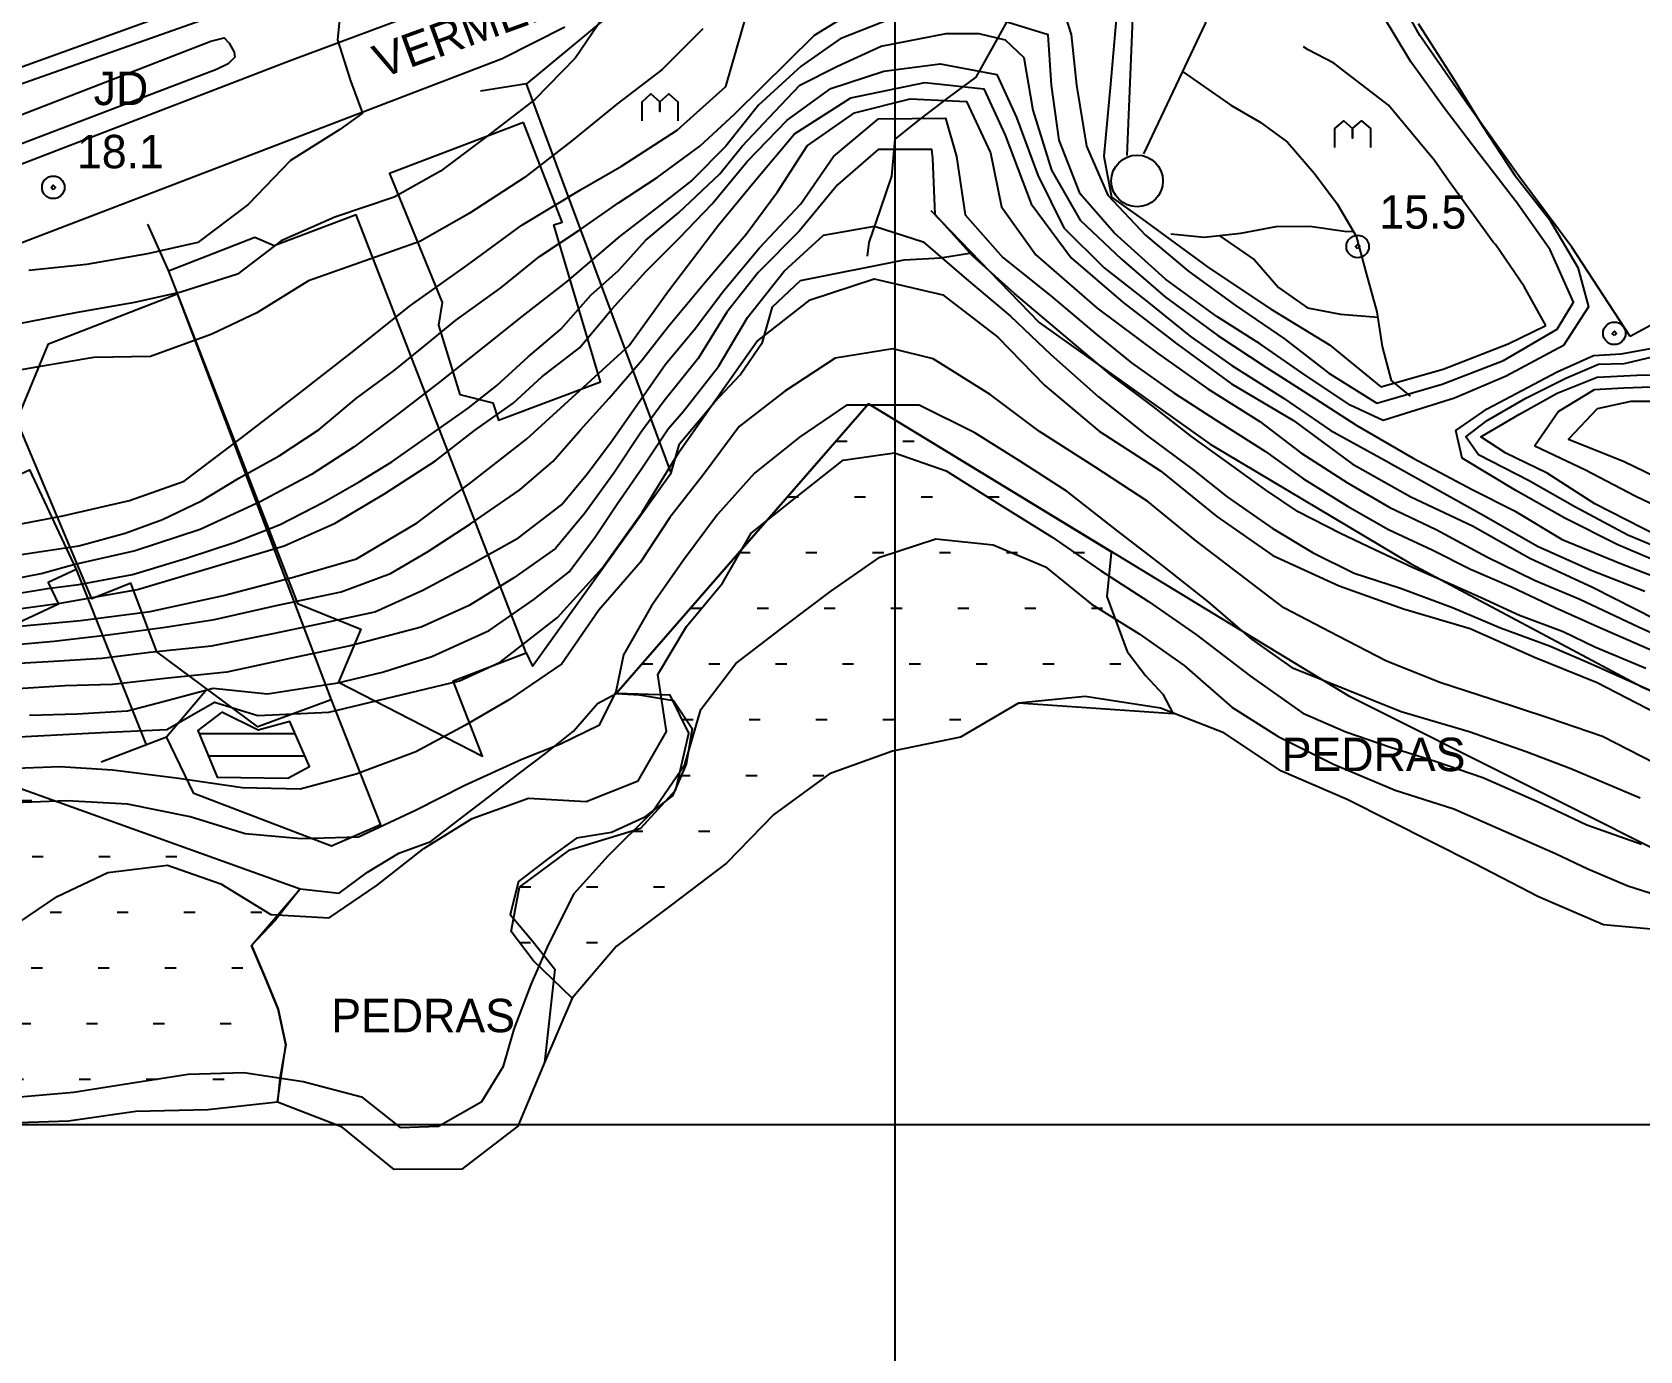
# Model space of a CAD drawing. Extents: x 555347 to 556479, y 8560498 to 8561653.
# Drawn here: x 556122.6 to 556266.9, y 8561179.7 to 8561298 of the extents above; entities that cross this region are included whole.
import ezdxf

# ---------------------------------------------------------------- set-up
doc = ezdxf.new("R2010")
doc.units = 0
doc.header["$MEASUREMENT"] = 0
for name, color, linetype in [('10', 24, 'CONTINUOUS'), ('12', 3, 'CONTINUOUS'), ('14', 3, 'CONTINUOUS'), ('20', 4, 'CONTINUOUS'), ('26', 132, 'CONTINUOUS'), ('29', 4, 'CONTINUOUS'), ('30', 2, 'CONTINUOUS'), ('32', 42, 'CONTINUOUS'), ('38', 255, 'CONTINUOUS'), ('4', 255, 'CONTINUOUS'), ('44', 255, 'CONTINUOUS'), ('47', 4, 'CONTINUOUS'), ('5', 1, 'CONTINUOUS'), ('6', 2, 'CONTINUOUS'), ('7', 42, 'CONTINUOUS')]:
    doc.layers.add(name, color=color, linetype=linetype)

# ---------------------------------------------------------------- blocks, each defined once
blk = doc.blocks.new('COD007', base_point=(556370.32, 8561240.38))
at = {"layer": '4'}
for points in [[(556370.316, 8561241.3956), (556370.5168, 8561241.3792), (556370.7156, 8561241.318), (556370.9212, 8561241.2012), (556371.1236, 8561241.0072), (556371.2452, 8561240.7848), (556371.3152, 8561240.5864), (556371.3332, 8561240.3828), (556371.314, 8561240.188), (556371.2436, 8561239.9836), (556371.1232, 8561239.7764), (556370.9232, 8561239.5776), (556370.718, 8561239.4492), (556370.5176, 8561239.396), (556370.3128, 8561239.3792), (556370.108, 8561239.3984), (556369.9132, 8561239.4596), (556369.7048, 8561239.5812), (556369.5112, 8561239.7812), (556369.3808, 8561239.9844), (556369.3248, 8561240.184), (556369.3128, 8561240.386), (556369.3268, 8561240.5876), (556369.38, 8561240.79), (556369.5116, 8561240.9964), (556369.7064, 8561241.1968), (556369.9148, 8561241.3292), (556370.1204, 8561241.3896)], [(556370.32, 8561240.18), (556370.12, 8561240.38), (556370.32, 8561240.58), (556370.52, 8561240.38)]]:
    blk.add_lwpolyline(points, close=True, dxfattribs=at)
blk = doc.blocks.new('*X3')
at = {"layer": '26'}
for points in [[(556137.568235, 8561235.079986), (556146.177264, 8561235.080072)], [(556138.400782, 8561233.079962), (556147.050723, 8561233.080048)]]:
    blk.add_lwpolyline(points, dxfattribs=at)
blk = doc.blocks.new('COD140', base_point=(555924.61, 8561329.59))
at = {"layer": '30'}
blk.add_lwpolyline([(555923.01, 8561327.89), (555923.01, 8561329.59), (555923.81, 8561330.298333), (555924.607333, 8561329.587167), (555924.61, 8561328.74), (555924.607333, 8561329.587167), (555925.41, 8561330.298333), (555926.207333, 8561329.587167), (555926.21, 8561327.89)], dxfattribs=at)
blk = doc.blocks.new('*X19')
at = {"layer": '32'}
for points in [[(556108.550408, 8561234.051403), (556109.550408, 8561234.051713)], [(556097.565879, 8561229.05126), (556098.565879, 8561229.051347)], [(556103.565879, 8561229.05178), (556104.565879, 8561229.051866)], [(556109.565879, 8561229.0523), (556110.565879, 8561229.052386)], [(556115.565879, 8561229.052819), (556116.565879, 8561229.052906)], [(556121.565879, 8561229.053339), (556122.565879, 8561229.053425)], [(556086.58135, 8561224.051117), (556087.58135, 8561224.05118)], [(556092.58135, 8561224.051494), (556093.58135, 8561224.051557)], [(556098.58135, 8561224.051871), (556099.58135, 8561224.051934)], [(556104.58135, 8561224.052249), (556105.58135, 8561224.052311)], [(556110.58135, 8561224.052626), (556111.58135, 8561224.052688)], [(556116.58135, 8561224.053003), (556117.58135, 8561224.053066)], [(556122.58135, 8561224.05338), (556123.58135, 8561224.053443)], [(556128.58135, 8561224.053757), (556129.58135, 8561224.05382)], [(556134.58135, 8561224.054134), (556135.58135, 8561224.054197)], [(556076.217829, 8561219.050981), (556077.217829, 8561219.051036)], [(556082.217829, 8561219.05131), (556083.217829, 8561219.051365)], [(556088.217829, 8561219.051639), (556089.217829, 8561219.051694)], [(556094.217829, 8561219.051968), (556095.217829, 8561219.052023)], [(556100.217829, 8561219.052297), (556101.217829, 8561219.052352)], [(556106.217829, 8561219.052626), (556107.217829, 8561219.052681)], [(556112.217829, 8561219.052955), (556113.217829, 8561219.05301)], [(556118.217829, 8561219.053285), (556119.217829, 8561219.053339)], [(556124.217829, 8561219.053614), (556125.217829, 8561219.053669)], [(556130.217829, 8561219.053943), (556131.217829, 8561219.053998)], [(556136.217829, 8561219.054272), (556137.217829, 8561219.054327)], [(556142.217829, 8561219.054601), (556143.217829, 8561219.054656)], [(556068.509928, 8561214.050871), (556069.509928, 8561214.050923)], [(556074.509928, 8561214.051187), (556075.509928, 8561214.05124)], [(556080.509928, 8561214.051503), (556081.509928, 8561214.051556)], [(556086.509928, 8561214.05182), (556087.509928, 8561214.051872)], [(556092.509928, 8561214.052136), (556093.509928, 8561214.052189)], [(556098.509928, 8561214.052452), (556099.509928, 8561214.052505)], [(556104.509928, 8561214.052769), (556105.509928, 8561214.052821)], [(556110.509928, 8561214.053085), (556111.509928, 8561214.053138)], [(556116.509928, 8561214.053401), (556117.509928, 8561214.053454)], [(556122.509928, 8561214.053718), (556123.509928, 8561214.053771)], [(556128.509928, 8561214.054034), (556129.509928, 8561214.054087)], [(556134.509928, 8561214.054351), (556135.509928, 8561214.054403)], [(556140.509928, 8561214.054667), (556141.509928, 8561214.05472)], [(556055.463572, 8561209.050707), (556056.463572, 8561209.050755)], [(556061.463572, 8561209.050997), (556062.463572, 8561209.051045)], [(556067.463572, 8561209.051287), (556068.463572, 8561209.051335)], [(556073.463572, 8561209.051577), (556074.463572, 8561209.051625)], [(556079.463572, 8561209.051867), (556080.463572, 8561209.051915)], [(556085.463572, 8561209.052157), (556086.463572, 8561209.052205)], [(556091.463572, 8561209.052447), (556092.463572, 8561209.052495)], [(556097.463572, 8561209.052737), (556098.463572, 8561209.052785)], [(556103.463572, 8561209.053027), (556104.463572, 8561209.053075)], [(556109.463572, 8561209.053317), (556110.463572, 8561209.053365)], [(556115.463572, 8561209.053606), (556116.463572, 8561209.053655)], [(556121.463572, 8561209.053896), (556122.463572, 8561209.053945)], [(556127.463572, 8561209.054186), (556128.463572, 8561209.054235)], [(556133.463572, 8561209.054476), (556134.463572, 8561209.054525)], [(556139.463572, 8561209.054766), (556140.463572, 8561209.054815)], [(556036.815612, 8561204.050488), (556037.815612, 8561204.050532)], [(556042.815612, 8561204.050753), (556043.815612, 8561204.050797)], [(556048.815612, 8561204.051018), (556049.815612, 8561204.051062)], [(556054.815612, 8561204.051283), (556055.815612, 8561204.051327)], [(556060.815612, 8561204.051548), (556061.815612, 8561204.051592)], [(556066.815612, 8561204.051813), (556067.815612, 8561204.051857)], [(556072.815612, 8561204.052078), (556073.815612, 8561204.052122)], [(556078.815612, 8561204.052343), (556079.815612, 8561204.052387)], [(556084.815612, 8561204.052608), (556085.815612, 8561204.052652)], [(556090.815612, 8561204.052873), (556091.815612, 8561204.052918)], [(556096.815612, 8561204.053138), (556097.815612, 8561204.053183)], [(556102.815612, 8561204.053404), (556103.815612, 8561204.053448)], [(556108.815612, 8561204.053669), (556109.815612, 8561204.053713)], [(556114.815612, 8561204.053934), (556115.815612, 8561204.053978)], [(556120.815612, 8561204.054199), (556121.815612, 8561204.054243)], [(556126.815612, 8561204.054464), (556127.815612, 8561204.054508)], [(556132.815612, 8561204.054729), (556133.815612, 8561204.054773)], [(556138.815612, 8561204.054994), (556139.815612, 8561204.055038)], [(556026.285146, 8561199.050349), (556027.285146, 8561199.050398)], [(556032.285146, 8561199.050643), (556033.285146, 8561199.050692)], [(556038.285146, 8561199.050937), (556039.285146, 8561199.050986)], [(556044.285146, 8561199.051231), (556045.285146, 8561199.05128)], [(556050.285146, 8561199.051525), (556051.285146, 8561199.051574)], [(556056.285146, 8561199.051819), (556057.285146, 8561199.051868)], [(556062.285146, 8561199.052113), (556063.285146, 8561199.052161)], [(556068.285146, 8561199.052406), (556069.285146, 8561199.052455)], [(556074.285146, 8561199.0527), (556075.285146, 8561199.052749)], [(556080.285146, 8561199.052994), (556081.285146, 8561199.053043)], [(556086.285146, 8561199.053288), (556087.285146, 8561199.053337)], [(556092.285146, 8561199.053582), (556093.285146, 8561199.053631)], [(556098.285146, 8561199.053876), (556099.285146, 8561199.053925)], [(556104.285146, 8561199.05417), (556105.285146, 8561199.054218)], [(556110.285146, 8561199.054463), (556111.285146, 8561199.054512)], [(556020.546429, 8561194.050259), (556021.546429, 8561194.050309)], [(556026.546429, 8561194.05056), (556027.546429, 8561194.05061)], [(556032.546429, 8561194.050861), (556033.546429, 8561194.050912)], [(556038.546429, 8561194.051163), (556039.546429, 8561194.051213)], [(556044.546429, 8561194.051464), (556045.546429, 8561194.051514)], [(556050.546429, 8561194.051765), (556051.546429, 8561194.051815)], [(556056.546429, 8561194.052066), (556057.546429, 8561194.052117)], [(556062.546429, 8561194.052368), (556063.546429, 8561194.052418)], [(556068.546429, 8561194.052669), (556069.546429, 8561194.052719)], [(556074.546429, 8561194.05297), (556075.546429, 8561194.05302)], [(556080.546429, 8561194.053271), (556081.546429, 8561194.053322)], [(556086.546429, 8561194.053573), (556087.546429, 8561194.053623)], [(556092.546429, 8561194.053874), (556093.546429, 8561194.053924)], [(556098.546429, 8561194.054175), (556099.546429, 8561194.054225)], [(556016.142032, 8561189.050182), (556017.142032, 8561189.050233)], [(556022.142032, 8561189.050488), (556023.142032, 8561189.050539)], [(556028.142032, 8561189.050794), (556029.142032, 8561189.050845)], [(556034.142032, 8561189.051099), (556035.142032, 8561189.05115)], [(556040.142032, 8561189.051405), (556041.142032, 8561189.051456)], [(556046.142032, 8561189.051711), (556047.142032, 8561189.051762)], [(556052.142032, 8561189.052017), (556053.142032, 8561189.052068)], [(556058.142032, 8561189.052323), (556059.142032, 8561189.052374)], [(556064.142032, 8561189.052629), (556065.142032, 8561189.05268)], [(556070.142032, 8561189.052935), (556071.142032, 8561189.052986)], [(556076.142032, 8561189.05324), (556077.142032, 8561189.053291)], [(556082.142032, 8561189.053546), (556083.142032, 8561189.053597)], [(556088.142032, 8561189.053852), (556089.142032, 8561189.053903)], [(556094.142032, 8561189.054158), (556095.142032, 8561189.054209)], [(556015.353068, 8561184.050141), (556016.353068, 8561184.050193)], [(556021.353068, 8561184.050451), (556022.353068, 8561184.050503)], [(556027.353068, 8561184.050762), (556028.353068, 8561184.050813)], [(556033.353068, 8561184.051072), (556034.353068, 8561184.051124)], [(556039.353068, 8561184.051382), (556040.353068, 8561184.051434)], [(556045.353068, 8561184.051692), (556046.353068, 8561184.051744)], [(556051.353068, 8561184.052003), (556052.353068, 8561184.052054)], [(556057.353068, 8561184.052313), (556058.353068, 8561184.052365)], [(556063.353068, 8561184.052623), (556064.353068, 8561184.052675)], [(556069.353068, 8561184.052934), (556070.353068, 8561184.052985)], [(556075.353068, 8561184.053244), (556076.353068, 8561184.053296)], [(556081.353068, 8561184.053554), (556082.353068, 8561184.053606)], [(556087.353068, 8561184.053864), (556088.353068, 8561184.053916)], [(556014.415796, 8561179.050099), (556015.415796, 8561179.050152)], [(556020.415796, 8561179.05042), (556021.415796, 8561179.050474)], [(556026.415796, 8561179.050742), (556027.415796, 8561179.050796)], [(556032.415796, 8561179.051064), (556033.415796, 8561179.051117)], [(556038.415796, 8561179.051386), (556039.415796, 8561179.051439)], [(556044.415796, 8561179.051707), (556045.415796, 8561179.051761)], [(556050.415796, 8561179.052029), (556051.415796, 8561179.052083)], [(556056.415796, 8561179.052351), (556057.415796, 8561179.052404)], [(556062.415796, 8561179.052672), (556063.415796, 8561179.052726)], [(556068.415796, 8561179.052994), (556069.415796, 8561179.053048)], [(556074.415796, 8561179.053316), (556075.415796, 8561179.053369)], [(556080.415796, 8561179.053638), (556081.415796, 8561179.053691)], [(556086.415796, 8561179.053959), (556086.48341, 8561179.050819)], [(556011.656399, 8561174.050038), (556012.656399, 8561174.050113)], [(556017.656399, 8561174.050489), (556018.656399, 8561174.050564)], [(556023.656399, 8561174.05094), (556024.656399, 8561174.051015)], [(556029.656399, 8561174.051391), (556030.656399, 8561174.051466)], [(556035.656399, 8561174.051842), (556036.656399, 8561174.051917)], [(556041.656399, 8561174.052292), (556042.656399, 8561174.052368)], [(556047.656399, 8561174.052743), (556047.712435, 8561174.050399)], [(556072.395208, 8561174.050645), (556073.395208, 8561174.050858)], [(556005.035498, 8561169.049939), (556006.035498, 8561169.050022)], [(556011.035498, 8561169.050435), (556012.035498, 8561169.050517)], [(556017.035498, 8561169.050931), (556018.035498, 8561169.051013)], [(556023.035498, 8561169.051427), (556024.035498, 8561169.051509)], [(556029.035498, 8561169.051922), (556030.035498, 8561169.052005)], [(556001.820257, 8561164.049874), (556002.820257, 8561164.04996)], [(556007.820257, 8561164.050391), (556008.820257, 8561164.050478)], [(556013.820257, 8561164.050909), (556014.820257, 8561164.050995)], [(556019.820257, 8561164.051427), (556020.820257, 8561164.051513)], [(556025.820257, 8561164.051945), (556026.820257, 8561164.052031)]]:
    blk.add_lwpolyline(points, dxfattribs=at)
blk = doc.blocks.new('*X20')
at = {"layer": '32'}
for points in [[(556194.739721, 8561261.320567), (556195.739721, 8561261.320722)], [(556200.739721, 8561261.321495), (556201.739721, 8561261.32165)], [(556190.382209, 8561256.32049), (556191.382209, 8561256.320588)], [(556196.382209, 8561256.321079), (556197.382209, 8561256.321178)], [(556202.382209, 8561256.321669), (556203.382209, 8561256.321767)], [(556208.382209, 8561256.322258), (556209.382209, 8561256.322356)], [(556186.024697, 8561251.320414), (556187.024697, 8561251.320492)], [(556192.024697, 8561251.320882), (556193.024697, 8561251.32096)], [(556198.024697, 8561251.32135), (556199.024697, 8561251.321428)], [(556204.024697, 8561251.321818), (556205.024697, 8561251.321896)], [(556210.024697, 8561251.322286), (556211.024697, 8561251.322364)], [(556216.024697, 8561251.322754), (556217.024697, 8561251.322832)], [(556181.667185, 8561246.320337), (556182.667185, 8561246.320411)], [(556187.667185, 8561246.320778), (556188.667185, 8561246.320851)], [(556193.667185, 8561246.321219), (556194.667185, 8561246.321292)], [(556199.667185, 8561246.321659), (556200.667185, 8561246.321733)], [(556205.667185, 8561246.3221), (556206.667185, 8561246.322173)], [(556211.667185, 8561246.322541), (556212.667185, 8561246.322614)], [(556217.667185, 8561246.322981), (556218.667185, 8561246.323055)], [(556177.309673, 8561241.320261), (556178.309673, 8561241.320328)], [(556183.309673, 8561241.320668), (556184.309673, 8561241.320735)], [(556189.309673, 8561241.321075), (556190.309673, 8561241.321142)], [(556195.309673, 8561241.321482), (556196.309673, 8561241.32155)], [(556201.309673, 8561241.321889), (556202.309673, 8561241.321957)], [(556207.309673, 8561241.322296), (556208.309673, 8561241.322364)], [(556213.309673, 8561241.322703), (556214.309673, 8561241.322771)], [(556219.309673, 8561241.32311), (556220.309673, 8561241.323178)], [(556180.92729, 8561236.320264), (556181.92729, 8561236.320349)], [(556186.92729, 8561236.320777), (556187.92729, 8561236.320863)], [(556192.92729, 8561236.321291), (556193.92729, 8561236.321376)], [(556198.92729, 8561236.321804), (556199.92729, 8561236.32189)], [(556204.92729, 8561236.322318), (556205.92729, 8561236.322404)], [(556180.647159, 8561231.320228), (556181.647159, 8561231.320351)], [(556186.647159, 8561231.320965), (556187.647159, 8561231.321088)], [(556192.647159, 8561231.321702), (556193.647159, 8561231.321825)], [(556176.399777, 8561226.320152), (556177.399777, 8561226.320286)], [(556182.399777, 8561226.320952), (556183.399777, 8561226.321086)], [(556166.34707, 8561221.320019), (556167.34707, 8561221.320132)], [(556172.34707, 8561221.320697), (556173.34707, 8561221.32081)], [(556178.34707, 8561221.321376), (556179.34707, 8561221.321489)], [(556166.330667, 8561216.319986), (556167.330667, 8561216.320134)], [(556172.330667, 8561216.320876), (556173.330667, 8561216.321025)]]:
    blk.add_lwpolyline(points, dxfattribs=at)

msp = doc.modelspace()

# ---------------------------------------------------------------- linework, layer by layer
at = {"layer": '10'}
for points in [[(556182.98, 8561430.2, 12.87), (556210.77, 8561358.93, 16.19), (556220.31, 8561335.01, 17.22), (556222.37, 8561323.98, 17.25), (556220.84, 8561286.95, 16.62)], [(556217.82, 8561341.24, 16.24), (556192.45, 8561331.6, 15.73), (556178.45, 8561302.93, 17), (556166.96, 8561293.37, 20.23)], [(556166.93, 8561242.33, 10.1), (556167.49, 8561241.13, 8.48), (556179.93, 8561258.46, 6.36), (556166.96, 8561293.37, 20.23), (556162.82, 8561292.73, 19.81)], [(556132.95, 8561280.78, 18.21), (556134.83, 8561276.58, 22.12)], [(556203.24, 8561282, 7.2), (556212.96, 8561271.97, 7.18), (556228.31, 8561261.05, 7.35), (556246.3, 8561250.33, 7.27), (556267.11, 8561239.23, 7.17), (556278.91, 8561234.09, 7.12), (556286.65, 8561234.82, 7.09)], [(556431.47, 8561128.04, 3.91), (556382.55, 8561162.51, 2.84), (556294.32, 8561186.73, 3.05), (556288.55, 8561214.49, 3.05), (556240.88, 8561238.38, 3.28), (556197.65, 8561264.66, 3.2), (556175, 8561238.67, 3.12)], [(556126.53, 8561249.8, 20.43), (556132.82, 8561234.07, 7.06)], [(556149.42, 8561238.11, 15.67), (556153.84, 8561226.87, 15.17), (556149.47, 8561224.97, 12.78), (556137.11, 8561229.68, 12.07), (556134.66, 8561234.77, 11.57), (556138.27, 8561239.07, 13.69)], [(556128.77, 8561232.54, 7.14), (556134.66, 8561234.77, 11.57)], [(556085.95, 8561223.91, 2.9), (556109.47, 8561234.47, 3.03), (556146.63, 8561221.15, 2.77)]]:
    msp.add_polyline3d(points, dxfattribs=at)
at = {"layer": '12'}
for points in [[(556120.4, 8561285.73, 17.4), (556145.75, 8561295.48, 17.73), (556158.77, 8561300.33, 17.73)], [(556170.4, 8561298.47, 17.65), (556164.78, 8561295.62, 17.83), (556120.51, 8561278.65, 17.45)]]:
    msp.add_polyline3d(points, dxfattribs=at)
at = {"layer": '14'}
for points in [[(556226.97, 8561342.31, 11.58), (556222.89, 8561340.16, 13.14), (556223.95, 8561335.14, 13.89), (556225.36, 8561330.33, 14.37), (556226.56, 8561325.3, 14.4), (556227.2, 8561320.33, 14.4), (556227.61, 8561315.01, 14.43), (556228.86, 8561309.57, 14.48), (556229.24, 8561304.03, 14.55), (556227.87, 8561298.8, 14.82), (556222.34, 8561287.11, 16.62)], [(556210.19, 8561338.34, 15.13), (556210.56, 8561337.11, 14.62), (556211.07, 8561334.14, 14.53), (556211.06, 8561330.84, 14.5), (556211.03, 8561327.58, 14.5), (556211.11, 8561324.42, 14.5), (556211.03, 8561321.06, 14.5), (556210.66, 8561317.48, 14.5), (556210.37, 8561314.15, 14.5), (556209.79, 8561311.18, 14.5), (556209.08, 8561308.23, 14.5), (556207.74, 8561305.18, 14.3), (556208.95, 8561302.37, 12.76), (556210.17, 8561299.12, 12.19), (556207.27, 8561293.98, 8.99), (556204.77, 8561292.13, 9), (556202.37, 8561290.29, 8.37), (556200.01, 8561288.42, 7.99), (556199.71, 8561285.09, 6.5), (556198.71, 8561282.1, 6.5), (556197.67, 8561279.15, 5.46), (556197.54, 8561277.92, 5.3)], [(556225.83, 8561294.48, 15.23), (556230.18, 8561291.47, 15.22), (556232.81, 8561289.94, 15.23), (556235.27, 8561288.15, 15.47), (556237.69, 8561285.32, 15.73), (556239.7, 8561282.62, 15.84), (556241.43, 8561279.7, 15.97), (556242.34, 8561276.28, 15.97), (556243.27, 8561272.93, 15.97), (556243.75, 8561269.82, 15.97), (556244.57, 8561266.77, 15.97), (556246.26, 8561265.34, 15.97)], [(556224.78, 8561279.92, 15.44), (556227.79, 8561279.63, 15.47), (556231.07, 8561279.99, 15.56), (556234.23, 8561280.58, 15.58), (556237.25, 8561280.61, 15.6), (556240.59, 8561280.13, 15.6), (556241.16, 8561280.15, 15.6)], [(556229.12, 8561279.78, 15.52), (556232.29, 8561277.57, 15.52), (556234.44, 8561275.1, 15.51), (556237.04, 8561273.29, 15.55), (556240.01, 8561272.72, 15.58), (556243.35, 8561272.44, 15.55)]]:
    msp.add_polyline3d(points, dxfattribs=at)
at = {"layer": '20'}
msp.add_polyline3d([(556136.72, 8561308.32, 19.27), (556138.18, 8561308.23, 19.23), (556140.74, 8561300.12, 18.92), (556116.39, 8561291.53, 18.78), (556116.31, 8561292.8, 18.78)], dxfattribs=at)
msp.add_polyline3d([(556136.72, 8561308.32, 19.27), (556138.18, 8561308.23, 19.23), (556140.74, 8561300.12, 18.92), (556116.39, 8561291.53, 18.78), (556116.31, 8561292.8, 18.78)], dxfattribs=at)
msp.add_polyline3d([(556121.13, 8561290.42, 18.22), (556138.62, 8561297.21, 18.69), (556139.82, 8561297.51, 18.69), (556140.26, 8561297.03, 18.69), (556140.73, 8561296.23, 18.69), (556140.77, 8561295.78, 18.69), (556140.17, 8561295.18, 18.69), (556139.14, 8561294.66, 18.69), (556119.85, 8561287.3, 18.3), (556118.59, 8561286.94, 18.3), (556117.48, 8561286.52, 18.3), (556117.06, 8561287.03, 18.3), (556116.66, 8561287.55, 18.3), (556116.48, 8561287.86, 18.3), (556116.66, 8561288.12, 18.3), (556117.18, 8561288.77, 18.3), (556118.04, 8561289.37, 18.3)], close=True, dxfattribs=at)
at = {"layer": '26'}
msp.add_polyline3d([(556139.61, 8561236.99, 12.06), (556137.46, 8561235.34, 12.03), (556139.2, 8561231.16, 11.92), (556145.54, 8561231.08, 11.87), (556147.47, 8561232.12, 11.72), (556145.71, 8561236.15, 15.03), (556142.88, 8561235.37, 15.04)], close=True, dxfattribs=at)
at = {"layer": '29'}
msp.add_polyline3d([(556282.45, 8561281.03, 11.94), (556278.43, 8561278.01, 11.94), (556274.11, 8561275.46, 12.08), (556269.65, 8561272.67, 12.12), (556266.02, 8561270.71, 12.48)], dxfattribs=at)
at = {"layer": '30'}
for points in [[(556266.02, 8561270.71, 12.48), (556260.77, 8561278.72, 12.57), (556256.04, 8561285.05, 12.6), (556251.35, 8561291.65, 12.67), (556247.14, 8561297.73, 12.72), (556243.51, 8561304.27, 12.72), (556240.26, 8561311.41, 12.58), (556236.82, 8561318.53, 12.37), (556233.69, 8561325.76, 11.94), (556230.89, 8561332.29, 11.7), (556228.33, 8561338.94, 11.57), (556225.65, 8561345.57, 11.47), (556222.17, 8561352.34, 11.23), (556218.92, 8561359.55, 11.17), (556216.57, 8561366.17, 11.02), (556215.97, 8561373.31, 10.87), (556215.65, 8561380.67, 10.72), (556213.01, 8561387.58, 10.52), (556208.45, 8561393.52, 10.14), (556205.36, 8561400.03, 9.97), (556205.77, 8561407.18, 9.83), (556207.05, 8561411.15, 9.95)], [(556179.93, 8561258.46, 6.36), (556180.68, 8561261.07, 5.01), (556183.83, 8561264.81, 4.97), (556186.13, 8561267.27, 4.97), (556188.13, 8561270.19, 4.97), (556189.05, 8561273.37, 5.34), (556191.55, 8561275.73, 5.5), (556200.84, 8561277.59, 5.33), (556204.12, 8561277.77, 5.74), (556206.91, 8561278.21, 7.38)]]:
    msp.add_polyline3d(points, dxfattribs=at)
at = {"layer": '32'}
for points in [[(556175, 8561238.67, 3.12), (556197.65, 8561264.66, 3.2), (556219.4, 8561251.41, 3.26), (556219.44, 8561251.3, 2.21), (556219.05, 8561247.36, 1.82), (556220.86, 8561242.45, 1.73), (556222.52, 8561240.28, 1.67), (556224.08, 8561238.62, 0.92), (556224.99, 8561236.84, 0.97), (556211.11, 8561237.79, 1.04), (556205.9, 8561234.74, 1.14), (556199.82, 8561233.5, 1.19), (556194.16, 8561231.45, 1.34), (556189.16, 8561227.8, 1.45), (556184.9, 8561223.45, 1.49), (556179.95, 8561219.66, 1.48), (556175.02, 8561216, 1.55), (556171.06, 8561211.32, 1.54), (556167.56, 8561214.72, 1.56), (556165.57, 8561217.31, 1.56), (556166.32, 8561221.3, 1.56), (556170.85, 8561224.65, 1.56), (556177.23, 8561226.57, 1.56), (556180.35, 8561230.03, 1.56), (556181.52, 8561235.11, 1.56), (556179.85, 8561238.52, 1.56)], [(556175, 8561238.67, 3.12), (556177.1, 8561238.56, 2.22), (556180.15, 8561238.05, 2.22), (556181.83, 8561235.53, 2.02), (556181.3, 8561232.34, 1.89), (556180.06, 8561229.49, 1.75), (556177.47, 8561227.5, 1.73), (556174.6, 8561226.2, 1.73), (556171.45, 8561225.68, 1.73), (556168.95, 8561223.89, 1.73), (556166.24, 8561221.81, 1.73), (556165.49, 8561218.83, 1.7), (556167.44, 8561216.53, 1.7), (556169.5, 8561213.93, 1.69), (556168.58, 8561205.55, 1.48), (556166.18, 8561199.85, 1.34), (556161.15, 8561195.99, 1.2), (556155.09, 8561195.96, 0.94), (556150.42, 8561199.74, 0.9), (556144.62, 8561202.01, 0.9), (556145.36, 8561207.14, 0.9), (556144.67, 8561210.35, 0.95), (556143.51, 8561213.19, 1.17), (556142.27, 8561216.04, 1.26), (556146.63, 8561221.15, 2.77), (556150.14, 8561220.74, 2.74), (556152.68, 8561222.63, 2.74), (556155.49, 8561224.34, 2.74), (556158.36, 8561225.4, 2.74), (556160.87, 8561227.32, 2.74), (556163.54, 8561229.37, 2.74), (556166.22, 8561231.42, 2.75), (556168.77, 8561233.38, 2.85), (556171.18, 8561235.29, 3.04), (556173.33, 8561237.76, 3.1)]]:
    msp.add_polyline3d(points, close=True, dxfattribs=at)
msp.add_polyline3d([(556109.47, 8561234.47, 3.03), (556146.63, 8561221.15, 2.77), (556144.36, 8561218.28, 1.26), (556142.27, 8561216.04, 1.26), (556143.51, 8561213.19, 1.17), (556144.67, 8561210.35, 0.95), (556145.36, 8561207.14, 0.9), (556144.82, 8561204.13, 0.9), (556144.62, 8561202.01, 0.9), (556138.36, 8561201.32, 0.92), (556131.89, 8561201.17, 1.23), (556125.85, 8561200.28, 1.23), (556119.55, 8561200.07, 1.33)], dxfattribs=at)
at = {"layer": '44'}
for points in [[(556200, 8561650.18), (556200, 8560498.19)], [(555347.92, 8561200), (556477.51, 8561200)]]:
    msp.add_lwpolyline(points, dxfattribs=at)
at = {"layer": '47'}
msp.add_lwpolyline([(556269.88, 8561217.34), (556263.61, 8561217.92), (556257.77, 8561220.41), (556252, 8561223.4), (556240.6, 8561229.17), (556234.73, 8561231.7), (556229.55, 8561235.14), (556223.85, 8561237.36), (556217.1, 8561238.39), (556211.11, 8561237.79), (556205.9, 8561234.74), (556199.82, 8561233.5), (556194.16, 8561231.45), (556189.16, 8561227.8), (556184.9, 8561223.45), (556179.95, 8561219.66), (556175.02, 8561216), (556171.06, 8561211.32), (556168.58, 8561205.55), (556166.18, 8561199.85), (556161.15, 8561195.99), (556155.09, 8561195.96), (556150.42, 8561199.74), (556144.62, 8561202.01), (556138.36, 8561201.32), (556131.89, 8561201.17), (556125.85, 8561200.28), (556119.55, 8561200.07)], dxfattribs=at)
at = {"layer": '5'}
for points in [[(556230.32, 8561300.16, 15), (556228.65, 8561301.3, 15), (556225.57, 8561306.72, 15), (556221.93, 8561311.79, 15), (556221.24, 8561312.03, 15), (556219.95, 8561306.03, 15), (556219.93, 8561299.86, 15), (556219.36, 8561293.34, 15), (556218.77, 8561286.9, 15), (556219.46, 8561283.22, 15), (556222.15, 8561281.3, 15), (556228.2, 8561276.87, 15), (556233.74, 8561273.2, 15), (556239.02, 8561269.96, 15), (556243.62, 8561266.19, 15), (556249.24, 8561267.77, 15), (556255.06, 8561270.04, 15), (556258.45, 8561271.7, 15)], [(556118.29, 8561253.27, 15), (556125.33, 8561254.6, 15), (556131.33, 8561255.99, 15), (556136.23, 8561257.73, 15), (556141.37, 8561261.61, 15), (556146.31, 8561265.41, 15), (556151.19, 8561269.21, 15), (556156.55, 8561273.5, 15), (556161.6, 8561277.09, 15), (556166.55, 8561280.69, 15), (556171.94, 8561283.95, 15), (556175.49, 8561285.98, 15), (556180.47, 8561289.21, 15), (556184.85, 8561293.13, 15), (556188.11, 8561304.47, 15)], [(556258.45, 8561271.7, 15), (556256.49, 8561275.2, 15), (556253.93, 8561278.96, 15), (556253.72, 8561279.16, 15), (556249.76, 8561284.6, 15), (556248.44, 8561286.51, 15), (556244.32, 8561291.46, 15), (556239.4, 8561295.23, 15), (556237.12, 8561296.44, 15), (556236.69, 8561296.69, 15)], [(556120.17, 8561244.6, 10), (556126.93, 8561245.22, 10), (556133.19, 8561246.03, 10), (556139.76, 8561247.46, 10), (556145.93, 8561249.09, 10), (556151.7, 8561250.74, 10), (556157.15, 8561253.97, 10), (556162.05, 8561257.66, 10), (556166.96, 8561261.5, 10), (556176.18, 8561269.9, 10), (556179.69, 8561274.81, 10), (556184.16, 8561280.67, 10), (556187.39, 8561284.59, 10), (556191.01, 8561288.89, 10), (556196.07, 8561292.13, 10), (556202.72, 8561293.5, 10), (556208, 8561292.93, 10), (556209.91, 8561288.78, 10), (556212.24, 8561282.62, 10), (556215.84, 8561277.77, 10), (556220.51, 8561273.75, 10), (556225.33, 8561270.04, 10), (556230.24, 8561266.45, 10), (556235.79, 8561263.18, 10), (556241.06, 8561259.29, 10), (556246.33, 8561256.31, 10), (556251.87, 8561253.71, 10), (556257.01, 8561250.8, 10), (556262.62, 8561248.21, 10), (556268.34, 8561245.31, 10)], [(556121.39, 8561234.77, 5), (556128.77, 8561235.18, 5), (556134.68, 8561235.44, 5), (556138.95, 8561237.88, 5), (556142.84, 8561236.69, 5), (556149.23, 8561236.98, 5), (556160.93, 8561239.79, 5), (556164.58, 8561241.48, 5), (556169.75, 8561245.5, 5), (556173.76, 8561249.92, 5), (556177.33, 8561254.94, 5), (556180.66, 8561260.34, 5), (556184.1, 8561265.27, 5), (556187.63, 8561270.26, 5), (556192.42, 8561274, 5), (556198.16, 8561275.87, 5), (556204.32, 8561274.45, 5), (556209.27, 8561270.64, 5), (556213.47, 8561266.32, 5), (556218.34, 8561262.21, 5), (556223.86, 8561258.65, 5), (556228.92, 8561254.54, 5), (556233.95, 8561251.05, 5), (556239.9, 8561248.33, 5), (556245.66, 8561246.28, 5), (556251.66, 8561244.49, 5), (556257.42, 8561241.94, 5), (556263.04, 8561239.66, 5), (556268.38, 8561236.91, 5)], [(556268.47, 8561252.82, 15), (556262.85, 8561255.68, 15), (556258.56, 8561258.44, 15), (556254.86, 8561260.24, 15), (556252.61, 8561261.7, 15), (556256.09, 8561263.72, 15), (556259.46, 8561265.63, 15), (556263.04, 8561267.04, 15), (556265.44, 8561267.16, 15), (556266.62, 8561267.23, 15), (556270.34, 8561267.32, 15)]]:
    msp.add_polyline3d(points, dxfattribs=at)
at = {"layer": '6'}
for points in [[(556114.71, 8561321.69, 18), (556122.78, 8561320.91, 18), (556127.77, 8561322.02, 18), (556132.95, 8561323.78, 18), (556137.94, 8561325.2, 18), (556143.1, 8561324.09, 18), (556147.54, 8561320.54, 18), (556149.96, 8561315.99, 18), (556150.78, 8561310.79, 18), (556150.53, 8561305.66, 18), (556150.43, 8561301.91, 18), (556149.99, 8561297.32, 18), (556151.16, 8561293.66, 18), (556152.24, 8561290.75, 18), (556150.21, 8561289.29, 18), (556145.79, 8561286.49, 18), (556141.97, 8561282.54, 18), (556137.47, 8561279.15, 18), (556132.94, 8561278.13, 18), (556127.46, 8561277.16, 18), (556122.29, 8561276.62, 18)], [(556214.29, 8561302.64, 14), (556215.84, 8561297.81, 14), (556216.32, 8561293.27, 14), (556217.22, 8561287.77, 14), (556219.13, 8561283.38, 14), (556222.5, 8561279.79, 14), (556226.41, 8561276.53, 14), (556230.57, 8561273.51, 14), (556234.98, 8561270.49, 14), (556238.98, 8561267.42, 14), (556243.28, 8561264.73, 14), (556249.13, 8561266.42, 14), (556254.63, 8561268.55, 14), (556259.46, 8561271.36, 14), (556260.91, 8561273.8, 14), (556258.83, 8561278.48, 14), (556255.81, 8561282.75, 14), (556255.36, 8561283.32, 14), (556254.36, 8561284.6, 14), (556252.44, 8561287.13, 14), (556249.29, 8561291.24, 14), (556246.32, 8561295.36, 14), (556243.78, 8561299.58, 14)], [(556175.35, 8561301.62, 17), (556171.35, 8561295.72, 17), (556167.7, 8561291.97, 17), (556163.43, 8561288.69, 17), (556159.25, 8561285.55, 17), (556155.09, 8561283.21, 17), (556149.75, 8561281.41, 17), (556144.94, 8561279.29, 17), (556141.02, 8561276.29, 17), (556135.94, 8561274.67, 17), (556131.79, 8561273.75, 17), (556126.48, 8561272.83, 17), (556120.48, 8561271.67, 17)], [(556200.59, 8561299.56, 13), (556195.1, 8561297.41, 13), (556191.6, 8561294.96, 13), (556187.78, 8561291.47, 13), (556184.86, 8561287.77, 13), (556181.83, 8561284.73, 13), (556178.79, 8561282.37, 13), (556175.31, 8561279.68, 13), (556170.59, 8561275.63, 13), (556166.55, 8561272.49, 13), (556163.29, 8561269.9, 13), (556159.02, 8561266.53, 13), (556155.42, 8561263.72, 13), (556151.49, 8561260.8, 13), (556147.67, 8561258.33, 13), (556143.06, 8561255.86, 13), (556137.67, 8561253.38, 13), (556131.83, 8561251.47, 13), (556126.43, 8561250.24, 13), (556123.51, 8561249.45, 13), (556118.91, 8561248.55, 13)], [(556121.6, 8561251.14, 14), (556126.77, 8561251.92, 14), (556130.93, 8561253.05, 14), (556134.3, 8561254.28, 14), (556137.78, 8561255.97, 14), (556141.15, 8561257.99, 14), (556144.75, 8561260.01, 14), (556148.34, 8561262.37, 14), (556151.71, 8561265.18, 14), (556155.09, 8561267.65, 14), (556157.44, 8561269.56, 14), (556160.59, 8561272.15, 14), (556164.64, 8561275.07, 14), (556168.12, 8561277.88, 14), (556171.83, 8561280.35, 14), (556175.2, 8561282.71, 14), (556178.68, 8561284.96, 14), (556182.5, 8561287.77, 14), (556185.65, 8561290.69, 14), (556192.81, 8561297.75, 14), (556197.29, 8561300.5, 14)], [(556246.98, 8561298.79, 13), (556250.11, 8561293.9, 13), (556252.8, 8561289.56, 13), (556255.63, 8561285.21, 13), (556258.76, 8561281.21, 13), (556261.32, 8561276.9, 13), (556262.27, 8561273.38, 13), (556260.02, 8561269.9, 13), (556254.87, 8561267.13, 13), (556250.23, 8561265.16, 13), (556243.85, 8561263.16, 13), (556240.87, 8561264.55, 13), (556236.54, 8561267.43, 13), (556232.83, 8561270.01, 13), (556228.9, 8561272.49, 13), (556224.3, 8561275.86, 13), (556219.69, 8561280.01, 13), (556216.66, 8561283.5, 13), (556214.75, 8561288.33, 13), (556214.07, 8561293.27, 13), (556213.79, 8561297.76, 13), (556204.75, 8561300.57, 13)], [(556182.79, 8561298.3, 16), (556179.12, 8561294.66, 16), (556175.05, 8561291.54, 16), (556171.03, 8561288.26, 16), (556166.77, 8561284.98, 16), (556161.8, 8561281.75, 16), (556157.37, 8561279.22, 16), (556152.48, 8561277.5, 16), (556147.4, 8561275.69, 16), (556142.75, 8561272.82, 16), (556138.73, 8561270.91, 16), (556133.2, 8561268.91, 16), (556128.13, 8561268.82, 16), (556123.15, 8561267.97, 16), (556117.76, 8561267.06, 16)], [(556120.7, 8561247.54, 12), (556123.96, 8561248.1, 12), (556126.77, 8561248.44, 12), (556131.6, 8561249.34, 12), (556136.43, 8561250.8, 12), (556140.82, 8561252.26, 12), (556144.86, 8561253.83, 12), (556148.79, 8561255.86, 12), (556151.94, 8561257.65, 12), (556154.86, 8561259.45, 12), (556161.71, 8561264.28, 12), (556164.3, 8561266.31, 12), (556167.11, 8561268.89, 12), (556170.03, 8561271.36, 12), (556172.72, 8561274.4, 12), (556175.2, 8561276.64, 12), (556177.67, 8561279.34, 12), (556180.59, 8561281.81, 12), (556184.3, 8561285.29, 12), (556186.32, 8561287.77, 12), (556189.24, 8561290.91, 12), (556191.49, 8561293.27, 12), (556194.86, 8561294.96, 12), (556198.79, 8561296.75, 12), (556204.63, 8561297.88, 12), (556207.55, 8561297.88, 12), (556209.91, 8561297.32, 12), (556211.6, 8561295.74, 12), (556212.39, 8561291.02, 12), (556214.07, 8561285.63, 12), (556216.66, 8561281.14, 12), (556220.36, 8561277.65, 12), (556224.32, 8561274.22, 12), (556229.01, 8561270.8, 12), (556233.32, 8561267.95, 12), (556237.67, 8561265.18, 12), (556241.49, 8561262.71, 12), (556246.54, 8561259.79, 12), (556251.82, 8561256.98, 12), (556255.64, 8561255.07, 12), (556259.91, 8561252.49, 12), (556265.08, 8561250.35, 12), (556269.78, 8561248.54, 12)], [(556115.87, 8561245.52, 11), (556125.09, 8561246.76, 11), (556132.05, 8561247.99, 11), (556137.67, 8561249.68, 11), (556145.2, 8561251.92, 11), (556149.8, 8561253.95, 11), (556154.3, 8561256.64, 11), (556158.79, 8561259.56, 11), (556162.28, 8561262.26, 11), (556165.76, 8561264.73, 11), (556168.34, 8561267.09, 11), (556171.71, 8561269.68, 11), (556174.63, 8561273.16, 11), (556177.67, 8561276.53, 11), (556180.7, 8561279.56, 11), (556183.62, 8561282.6, 11), (556186.77, 8561286.42, 11), (556190.36, 8561290.12, 11), (556194.26, 8561292.97, 11), (556199.02, 8561294.51, 11), (556204.07, 8561295.18, 11), (556209.16, 8561294.21, 11), (556210.93, 8561290.35, 11), (556212.84, 8561285.18, 11), (556215.19, 8561280.46, 11), (556218.79, 8561276.87, 11), (556222.5, 8561273.95, 11), (556226.54, 8561270.69, 11), (556230.25, 8561268.1, 11), (556234.89, 8561265.16, 11), (556239.1, 8561262.31, 11), (556243.61, 8561259.82, 11), (556252.95, 8561254.62, 11), (556257.7, 8561251.88, 11), (556262.51, 8561249.74, 11), (556267.32, 8561247.86, 11)], [(556119.85, 8561242.95, 9), (556124.55, 8561243.36, 9), (556129.4, 8561243.92, 9), (556134.52, 8561244.61, 9), (556138.95, 8561245.3, 9), (556144.49, 8561246.55, 9), (556150.31, 8561247.79, 9), (556154.74, 8561249.45, 9), (556158.06, 8561251.39, 9), (556161.93, 8561253.88, 9), (556166.37, 8561256.93, 9), (556169.36, 8561259.52, 9), (556171.81, 8561262.34, 9), (556174.39, 8561265.16, 9), (556177.33, 8561268.6, 9), (556179.69, 8561271.64, 9), (556182.98, 8561275.59, 9), (556186.66, 8561279.88, 9), (556189.48, 8561283.68, 9), (556192.15, 8561287.8, 9), (556196.38, 8561290.79, 9), (556201.38, 8561292.02, 9), (556206.44, 8561291.8, 9), (556208.59, 8561287.18, 9), (556209.59, 8561282.33, 9), (556212.66, 8561278.04, 9), (556218.18, 8561273.26, 9), (556223.58, 8561269.21, 9), (556228.12, 8561266.02, 9), (556232.78, 8561263.08, 9), (556236.46, 8561260.26, 9), (556240.63, 8561257.56, 9), (556244.43, 8561255.35, 9), (556248.6, 8561253.39, 9), (556253.14, 8561250.93, 9), (556257.43, 8561248.85, 9), (556261.48, 8561247.13, 9), (556266.76, 8561244.64, 9), (556271.14, 8561242.67, 9)], [(556119.85, 8561241.29, 8), (556124.55, 8561241.56, 8), (556128.85, 8561241.84, 8), (556133.14, 8561242.39, 8), (556138.68, 8561242.95, 8), (556144.21, 8561244.05, 8), (556148.78, 8561245.02, 8), (556153.35, 8561245.99, 8), (556157.64, 8561247.93, 8), (556161.52, 8561250.01, 8), (556166.23, 8561252.64, 8), (556170.1, 8561255.59, 8), (556172.43, 8561258.42, 8), (556174.64, 8561261.36, 8), (556177.21, 8561265.04, 8), (556179.42, 8561268.23, 8), (556182, 8561271.29, 8), (556184.67, 8561274.83, 8), (556187.88, 8561278.65, 8), (556191.57, 8561282.6, 8), (556194.51, 8561286.87, 8), (556198.56, 8561290.25, 8), (556204.57, 8561290.31, 8), (556205.55, 8561286.87, 8), (556206.32, 8561281.63, 8), (556209.72, 8561277.8, 8), (556214.01, 8561274.36, 8), (556218.06, 8561270.93, 8), (556221.25, 8561268.35, 8), (556225.05, 8561265.65, 8), (556228.85, 8561263.2, 8), (556233.27, 8561260.38, 8), (556236.7, 8561257.92, 8), (556240.63, 8561255.47, 8), (556244.31, 8561253.39, 8), (556248.23, 8561251.55, 8), (556251.67, 8561249.83, 8), (556255.35, 8561248.23, 8), (556259.27, 8561246.39, 8), (556263.07, 8561244.68, 8), (556269.17, 8561242.01, 8)], [(556267.42, 8561240.91, 7), (556262.83, 8561242.84, 7), (556260.01, 8561244.19, 7), (556256.08, 8561245.66, 7), (556252.65, 8561247.25, 7), (556249.34, 8561248.72, 7), (556246.52, 8561249.95, 7), (556243.08, 8561251.55, 7), (556240.01, 8561253.02, 7), (556236.21, 8561254.98, 7), (556233.27, 8561256.94, 7), (556229.71, 8561259.52, 7), (556226.64, 8561261.73, 7), (556223.21, 8561264.43, 7), (556219.41, 8561267.25, 7), (556210.74, 8561274.57, 7), (556207.02, 8561277.92, 7), (556203.64, 8561281.66, 7), (556203.44, 8561286.71, 7), (556203.34, 8561287.49, 7), (556198.52, 8561287.5, 7), (556194.88, 8561284.3, 7), (556191.46, 8561280.18, 7), (556187.76, 8561276.45, 7), (556184.94, 8561272.89, 7), (556182.36, 8561268.72, 7), (556179.3, 8561264.92, 7), (556177.21, 8561262.09, 7), (556174.81, 8561258.45, 7), (556172.18, 8561254.86, 7), (556169.55, 8561251.67, 7), (556165.81, 8561249.04, 7), (556161.8, 8561246.55, 7), (556157.5, 8561244.61, 7), (556151.14, 8561242.95, 7), (556145.87, 8561241.84, 7), (556140.06, 8561240.59, 7), (556134.8, 8561240.04, 7), (556129.81, 8561239.49, 7), (556125.52, 8561239.35, 7), (556120.82, 8561239.07, 7)], [(556122.34, 8561236.72, 6), (556126.63, 8561236.85, 6), (556131.16, 8561237.1, 6), (556134.48, 8561237.98, 6), (556138.83, 8561239.15, 6), (556143.72, 8561238.64, 6), (556150.03, 8561239.62, 6), (556154.04, 8561240.59, 6), (556158.47, 8561241.98, 6), (556163.6, 8561244.33, 6), (556167.61, 8561247.1, 6), (556170.8, 8561249.59, 6), (556173.16, 8561252.77, 6), (556175.13, 8561255.72, 6), (556177.33, 8561258.91, 6), (556179.66, 8561262.43, 6), (556181.05, 8561264.01, 6), (556184.2, 8561268, 6), (556186.78, 8561272.4, 6), (556190.09, 8561276.57, 6), (556193.6, 8561279.79, 6), (556198.19, 8561280.62, 6), (556202.56, 8561279.19, 6), (556206.43, 8561275.88, 6), (556210.4, 8561272.53, 6), (556214.01, 8561269.09, 6), (556218.3, 8561265.28, 6), (556222.6, 8561261.85, 6), (556226.77, 8561258.78, 6), (556229.83, 8561256.33, 6), (556233.88, 8561253.51, 6), (556237.56, 8561251.3, 6), (556241.24, 8561249.46, 6), (556245.41, 8561248.11, 6), (556250.07, 8561246.39, 6), (556254.37, 8561244.55, 6), (556258.78, 8561242.96, 6), (556262.46, 8561241.37, 6), (556267.86, 8561238.94, 6)], [(556268.19, 8561232.43, 4), (556263.52, 8561234.8, 4), (556258.61, 8561236.48, 4), (556253.63, 8561238.14, 4), (556248.93, 8561239.66, 4), (556244.09, 8561241.59, 4), (556239.81, 8561243.8, 4), (556234.92, 8561246.37, 4), (556226.97, 8561252.43, 4), (556222.73, 8561255.89, 4), (556217.96, 8561259.01, 4), (556212.99, 8561262.19, 4), (556208.56, 8561265.51, 4), (556203.45, 8561268.69, 4), (556199.83, 8561269.61, 4), (556194.66, 8561268.75, 4), (556190.15, 8561265.79, 4), (556186.04, 8561262.64, 4), (556182.85, 8561258.32, 4), (556179.81, 8561254.45, 4), (556177.18, 8561250.44, 4), (556173.45, 8561246.15, 4), (556170.13, 8561241.32, 4), (556165.43, 8561238.14, 4), (556161.43, 8561235.79, 4), (556157.02, 8561233.44, 4), (556151.68, 8561231.44, 4), (556146.65, 8561230.07, 4), (556141.47, 8561230.19, 4), (556135.53, 8561231.07, 4), (556129.8, 8561231.78, 4), (556125.08, 8561232.1, 4), (556120.37, 8561231.9, 4)], [(556269.85, 8561249.93, 13), (556264.89, 8561252.01, 13), (556260.14, 8561254.4, 13), (556255.75, 8561256.87, 13), (556250.92, 8561259.79, 13), (556250.36, 8561262.26, 13), (556253.19, 8561264.2, 13), (556259.46, 8561267.54, 13), (556262.72, 8561269, 13), (556265.2, 8561269.16, 13), (556271.64, 8561270.32, 13)], [(556270.48, 8561250.93, 14), (556265.8, 8561252.88, 14), (556261.04, 8561255.41, 14), (556256.88, 8561257.77, 14), (556252.4, 8561260.1, 14), (556251.26, 8561261.7, 14), (556253.17, 8561263.16, 14), (556256.65, 8561265.18, 14), (556260.25, 8561266.98, 14), (556263.17, 8561268.22, 14), (556265.44, 8561268.28, 14), (556265.62, 8561268.31, 14), (556274.04, 8561270.32, 14)], [(556272.04, 8561266.31, 16), (556265.44, 8561266.08, 16), (556262.79, 8561265.93, 16), (556259.59, 8561263.96, 16), (556257.45, 8561260.88, 16), (556262.01, 8561258.74, 16), (556266.47, 8561256.4, 16), (556271.09, 8561254.18, 16)], [(556268.6, 8561264.88, 17), (556266.08, 8561264.88, 17), (556263.04, 8561264.21, 17), (556260.47, 8561261.48, 17), (556265.48, 8561259.5, 17), (556270.17, 8561257.2, 17)], [(556266.9, 8561229.29, 3), (556260.68, 8561231.92, 3), (556256.67, 8561233.44, 3), (556251.56, 8561235.23, 3), (556245.47, 8561237.03, 3), (556235.8, 8561240.9, 3), (556232.06, 8561243.53, 3), (556228.19, 8561246.85, 3), (556224.05, 8561250.16, 3), (556219.9, 8561253.34, 3), (556215.48, 8561256.8, 3), (556211.19, 8561259.56, 3), (556207.18, 8561262.05, 3), (556202.21, 8561264.54, 3), (556195.68, 8561264.53, 3), (556191.47, 8561261.67, 3), (556187.42, 8561258.44, 3), (556184.1, 8561254.73, 3), (556181.05, 8561250.63, 3), (556178.18, 8561246.53, 3), (556175.66, 8561242.15, 3), (556174.97, 8561238.83, 3), (556173.45, 8561235.79, 3), (556170, 8561234.13, 3), (556166.54, 8561232.75, 3), (556161.43, 8561230.4, 3), (556157, 8561228.18, 3), (556151.89, 8561225.77, 3), (556146.74, 8561225.62, 3), (556141.71, 8561226.06, 3), (556136.78, 8561227.61, 3), (556131.15, 8561228.74, 3), (556125.7, 8561229.03, 3), (556120.17, 8561228.83, 3)], [(556120.46, 8561217.48, 2), (556124.83, 8561220.46, 2), (556129.39, 8561222.62, 2), (556134.74, 8561223.25, 2), (556139.51, 8561221.58, 2), (556144.02, 8561218.84, 2), (556149.25, 8561218.55, 2), (556153.55, 8561221.46, 2), (556157.74, 8561224.75, 2), (556162.08, 8561227.45, 2), (556167.13, 8561229.29, 2), (556172.32, 8561228.97, 2), (556176.98, 8561230.84, 2), (556179.53, 8561235.27, 2), (556178.73, 8561240.36, 2), (556181.31, 8561244.68, 2), (556184.54, 8561248.56, 2), (556187.11, 8561253.07, 2), (556191.24, 8561256.36, 2), (556195.39, 8561259.62, 2), (556199.99, 8561260.25, 2), (556204.63, 8561258.66, 2), (556209.46, 8561255.59, 2), (556214.13, 8561252.71, 2), (556218.47, 8561249.71, 2), (556222.77, 8561246.92, 2), (556227.09, 8561243.94, 2), (556231.93, 8561240.21, 2), (556236.63, 8561236.89, 2), (556240.5, 8561235.23, 2), (556244.51, 8561233.85, 2), (556248.52, 8561232.61, 2), (556252.78, 8561231.12, 2), (556257.64, 8561229.01, 2), (556262.12, 8561226.88, 2), (556267.04, 8561225.14, 2)], [(556121.47, 8561202.47, 1), (556126.31, 8561202.89, 1), (556131.42, 8561203.71, 1), (556136.58, 8561204.5, 1), (556141.58, 8561204.67, 1), (556146.91, 8561203.85, 1), (556152.16, 8561202.47, 1), (556155.62, 8561199.71, 1), (556159.07, 8561199.84, 1), (556162.95, 8561202.06, 1), (556164.88, 8561205.24, 1), (556165.85, 8561208.55, 1), (556167.37, 8561212.56, 1), (556168.84, 8561215.91, 1), (556171.24, 8561220.72, 1), (556174.29, 8561224.09, 1), (556178.25, 8561228.01, 1), (556181.18, 8561232.29, 1), (556182.59, 8561237.24, 1), (556185.75, 8561241.37, 1), (556190.1, 8561244.71, 1), (556194.24, 8561247.83, 1), (556198.66, 8561250.91, 1), (556203.68, 8561252.54, 1), (556208.84, 8561252.01, 1), (556213.53, 8561250.03, 1), (556217.68, 8561246.69, 1), (556221.95, 8561244.01, 1), (556225.98, 8561241.18, 1), (556230.27, 8561237.45, 1), (556234.41, 8561234.82, 1), (556239.39, 8561232.33, 1), (556244.92, 8561229.98, 1), (556250.17, 8561228.32, 1), (556259.3, 8561224.31, 1), (556262.2, 8561222.93, 1), (556265.79, 8561221.41, 1), (556269.67, 8561220.17, 1)]]:
    msp.add_polyline3d(points, dxfattribs=at)
at = {"layer": '7'}
for points in [[(556092.94, 8561299.21, 49.05), (556091, 8561295.88, 19.06), (556077.83, 8561302.13, 18.95), (556079.44, 8561305.58, 18.98), (556069.15, 8561311.05, 19.12), (556080.21, 8561334.55, 19.72), (556103.48, 8561342.78, 19.84), (556116.06, 8561307.73, 20.23), (556119.89, 8561309.1, 49.29), (556118.63, 8561312.63, 51.55), (556122.53, 8561314.03, 51.58), (556123.94, 8561310.1, 49.34), (556134.47, 8561313.81, 49.47), (556139.04, 8561301.17, 48.95), (556110.61, 8561290.89, 49.23)], [(556166.69, 8561289.92, 24.55), (556154.67, 8561285.34, 24.52), (556159.39, 8561273.75, 25.4), (556159.05, 8561271.71, 26.94), (556160.98, 8561265.51, 26.94), (556163.94, 8561264.76, 25.51), (556164.45, 8561263.21, 25.4), (556173.59, 8561266.64, 25.38), (556169.41, 8561280.72, 24.8), (556170.17, 8561280.95, 24.81)], [(556134.83, 8561276.58, 22.12), (556144.8, 8561250.9, 22.01), (556146.39, 8561246.74, 21.47), (556152.08, 8561244.45, 19.41), (556150.08, 8561239.7, 19.06), (556163.02, 8561233.03, 18.71), (556160.39, 8561239.79, 18.39), (556166.93, 8561242.33, 10.1), (556151.67, 8561281.62, 22.45), (556144.31, 8561278.85, 22.39), (556142.59, 8561279.59, 22.38)], [(556135.6, 8561274.52, 22.74), (556149.42, 8561238.11, 15.67), (556142.85, 8561235.67, 15.61), (556133.77, 8561242.41, 15.92), (556131.44, 8561248.56, 15.28), (556127.94, 8561247.17, 19.54), (556121.22, 8561263.18, 24.68), (556124.07, 8561270.05, 22.81)], [(556103.8, 8561265.64, 19.81), (556114.83, 8561269.87, 20.57), (556115.98, 8561267.46, 20.53), (556118.45, 8561268.5, 20.51), (556120.46, 8561263.98, 20.57), (556118.01, 8561262.95, 20.55), (556120.42, 8561257.85, 20.58), (556122.34, 8561258.75, 20.61), (556126.53, 8561249.8, 20.43), (556124.03, 8561248.64, 20.44), (556124.94, 8561246.69, 20.31), (556114.15, 8561241.67, 20.26), (556110.19, 8561250.3, 20.71), (556107.84, 8561249.46, 20.38), (556106.39, 8561252.78, 20.41), (556114.12, 8561256.04, 20.39), (556111.95, 8561260.62, 20.09), (556104.19, 8561257.79, 20.09), (556102.36, 8561261.62, 20.17), (556105.08, 8561262.88, 20.19)]]:
    msp.add_polyline3d(points, close=True, dxfattribs=at)
msp.add_circle((556221.76, 8561284.66), 2.32, dxfattribs=at)

# ---------------------------------------------------------------- block references
at = {"layer": '26'}
msp.add_blockref('*X3', (0, 0), dxfattribs=at)
at = {"layer": '30'}
for p in [(556178.93, 8561291.76), (556241.1, 8561289.36, 26.95)]:
    msp.add_blockref('COD140', p, dxfattribs=at)
at = {"layer": '32'}
for name in ['*X20', '*X19']:
    msp.add_blockref(name, (0, 0), dxfattribs=at)
at = {"layer": '4'}
for p in [(556124.49, 8561284.08, 18.1), (556241.55, 8561278.77, 15.5), (556264.59, 8561270.98, 12.5)]:
    msp.add_blockref('COD007', p, dxfattribs=at)

# ---------------------------------------------------------------- texts
at = {"layer": '20'}
msp.add_text('JD', height=3, dxfattribs=at).set_placement((556128.11, 8561291.47))
at = {"layer": '32'}
for p in [(556234.73, 8561231.7, 1.34), (556149.43, 8561208.27, 3.1)]:
    msp.add_text('PEDRAS', height=3, dxfattribs=at).set_placement(p)
at = {"layer": '38'}
msp.add_text('VERMELHO', height=3, rotation=20, dxfattribs=at).set_placement((556153.92, 8561293.85))
at = {"layer": '4'}
for s, p in [('18.1', (556126.61, 8561285.8, 18.1)), ('15.5', (556243.5, 8561280.38, 15.5))]:
    msp.add_text(s, height=3, dxfattribs=at).set_placement(p)

doc.saveas('drawing.dxf')
